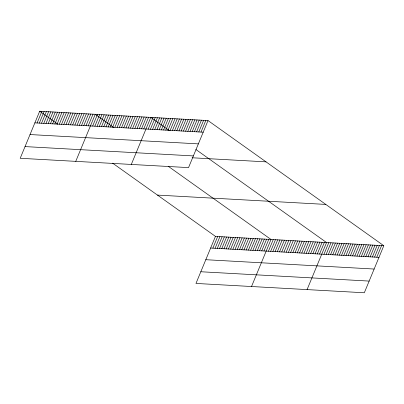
<?xml version="1.0" encoding="UTF-8"?>
<svg xmlns="http://www.w3.org/2000/svg" width="404" height="404" viewBox="0 0 404 404"><rect width="100%" height="100%" fill="white"/><g stroke="black" fill="none" stroke-linecap="round" stroke-linejoin="round"><path stroke-width="0.61" d="M208.025 120.564L39.688 111.231L20.2 158.282L188.537 167.609L208.025 120.564L383.8 245.718L364.312 292.769L195.975 283.436L215.463 236.391L383.8 245.718M37.092 122.983L41.91 111.353M39.314 123.109L44.132 111.479M41.536 123.23L46.354 111.6M43.758 123.356L48.576 111.726M45.98 123.478L50.798 111.847M48.202 123.599L53.02 111.969M50.424 123.725L55.242 112.095M52.646 123.846L57.464 112.216M54.868 123.972L59.686 112.342M57.09 124.094L61.908 112.463M59.312 124.215L64.13 112.585M61.534 124.341L66.352 112.711M63.756 124.462L68.574 112.832M65.978 124.589L70.796 112.953M68.2 124.71L73.018 113.08M70.422 124.831L75.24 113.201M72.644 124.957L77.462 113.327M74.866 125.078L79.684 113.448M77.088 125.2L81.906 113.569M79.31 125.326L84.128 113.696M81.532 125.447L86.35 113.817M83.754 125.573L88.572 113.943M85.976 125.695L90.794 114.064M88.198 125.816L93.016 114.186M75.75 161.358L95.238 114.312L113.716 127.467M92.642 126.063L97.46 114.433M94.864 126.189L99.682 114.559M97.086 126.311L101.904 114.68M99.308 126.432L104.126 114.802M101.53 126.558L106.348 114.928M103.752 126.679L108.57 115.049M105.974 126.805L110.792 115.17M108.196 126.927L113.014 115.297M110.423 127.048L115.236 115.418M112.645 127.174L117.458 115.544M114.867 127.295L119.68 115.665M117.089 127.422L121.907 115.786M119.311 127.543L124.129 115.913M121.533 127.664L126.351 116.034M123.755 127.79L128.573 116.16M125.977 127.911L130.795 116.281M128.199 128.033L133.017 116.403M130.421 128.159L135.239 116.529M132.643 128.28L137.461 116.65M134.865 128.406L139.683 116.776M137.087 128.528L141.905 116.897M139.309 128.649L144.127 117.019M141.531 128.775L146.349 117.145M143.753 128.896L148.571 117.266M131.305 164.438L150.793 117.392L169.266 130.548M148.177 129.144L152.995 117.513M150.379 129.265L155.192 117.635M152.576 129.386L157.393 117.756M154.777 129.507L159.595 117.877M156.979 129.628L161.797 117.998M159.181 129.755L163.999 118.12M161.383 129.876L166.201 118.246M163.585 129.997L168.402 118.367M165.786 130.118L170.604 118.488M167.988 130.239L172.806 118.609M170.19 130.361L175.008 118.731M172.392 130.487L177.21 118.852M174.594 130.608L179.406 118.978M176.79 130.729L181.608 119.099M178.992 130.851L183.81 119.22M181.194 130.972L186.012 119.342M183.396 131.093L188.213 119.463M185.598 131.219L190.415 119.584M187.799 131.34L192.617 119.71M190.001 131.462L194.819 119.831M192.203 131.583L197.021 119.953M194.405 131.704L199.222 120.074M196.607 131.825L201.424 120.195M198.808 131.946L203.621 120.316M201.005 132.073L205.823 120.442M212.868 248.142L217.685 236.512M215.09 248.268L219.907 236.633M217.312 248.389L222.129 236.759M219.534 248.511L224.351 236.88M221.756 248.637L226.573 237.007M223.978 248.758L228.795 237.128M226.2 248.879L231.017 237.249M228.422 249.005L233.239 237.375M230.644 249.127L235.461 237.496M232.866 249.253L237.683 237.623M235.088 249.374L239.905 237.744M237.31 249.495L242.127 237.865M239.532 249.621L244.349 237.991M241.754 249.743L246.571 238.113M243.976 249.869L248.793 238.239M246.198 249.99L251.015 238.36M248.42 250.111L253.237 238.481M250.642 250.238L255.459 238.607M252.864 250.359L257.681 238.729M255.086 250.485L259.903 238.85M257.308 250.606L262.125 238.976M259.53 250.727L264.347 239.097M261.752 250.854L266.569 239.224M263.974 250.975L268.791 239.345M251.525 286.517L271.013 239.466L168.185 166.251M268.418 251.222L273.235 239.592M270.64 251.344L275.457 239.713M272.862 251.47L277.679 239.84M275.084 251.591L279.901 239.961M277.306 251.712L282.123 240.082M279.528 251.838L284.345 240.208M281.75 251.96L286.567 240.329M283.972 252.086L288.789 240.456M286.194 252.207L291.011 240.577M288.416 252.328L293.233 240.698M290.638 252.455L295.455 240.824M292.86 252.576L297.677 240.946M295.082 252.702L299.899 241.067M297.304 252.823L302.121 241.193M299.526 252.944L304.343 241.314M301.748 253.071L306.565 241.441M303.97 253.192L308.787 241.562M306.192 253.318L311.009 241.683M308.414 253.439L313.231 241.809M310.636 253.561L315.453 241.93M312.858 253.687L317.675 242.057M315.08 253.808L319.897 242.178M317.302 253.929L322.119 242.299M319.524 254.055L324.341 242.425M307.075 289.597L326.563 242.546L195.905 149.515M323.947 254.298L328.765 242.668M326.149 254.424L330.967 242.789M328.351 254.545L333.169 242.915M330.553 254.666L335.37 243.036M332.755 254.788L337.572 243.157M334.956 254.909L339.774 243.279M337.158 255.03L341.976 243.4M339.36 255.156L344.178 243.521M341.562 255.278L346.38 243.647M343.759 255.399L348.576 243.769M345.96 255.52L350.778 243.89M348.162 255.641L352.98 244.011M350.364 255.762L355.182 244.132M352.566 255.889L357.383 244.253M354.768 256.01L359.585 244.38M356.969 256.131L361.787 244.501M359.171 256.252L363.989 244.622M361.373 256.373L366.191 244.743M363.575 256.495L368.392 244.864M365.777 256.621L370.594 244.986M367.973 256.742L372.791 245.112M370.175 256.863L374.993 245.233M372.377 256.984L377.195 245.354M374.579 257.106L379.396 245.475M376.781 257.227L381.598 245.597M34.87 122.861L203.207 132.194M30.027 134.552L198.369 143.88M25.043 146.591L193.38 155.924M192.132 157.767L266.034 161.863M157.459 195.087L325.796 204.419M210.646 248.021L378.982 257.348M205.803 259.706L374.139 269.039M200.813 271.751L369.155 281.083M39.688 111.231L57.737 124.078M112.635 163.171L215.463 236.391"/></g></svg>
